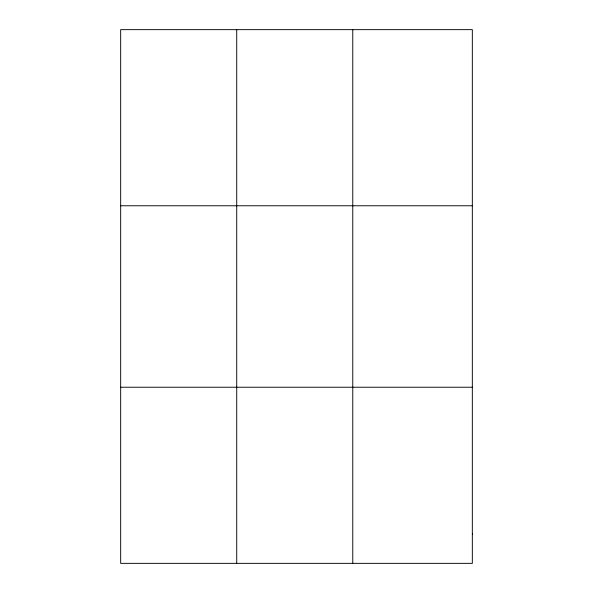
<?xml version="1.0" encoding="UTF-8"?>
<svg xmlns="http://www.w3.org/2000/svg" width="593" height="593" viewBox="0 0 593 593"><rect width="100%" height="100%" fill="white"/><g stroke="black" fill="none" stroke-linecap="round" stroke-linejoin="round"><path stroke-width="0.89" d="M236.718 29.65L236.718 563.35M352.768 29.65L352.768 563.35M120.668 205.771L472.332 205.771M120.668 387.229L472.332 387.229M472.332 533.996L472.332 563.35L120.668 563.35L120.668 29.65L472.332 29.65L472.332 533.996"/></g></svg>
